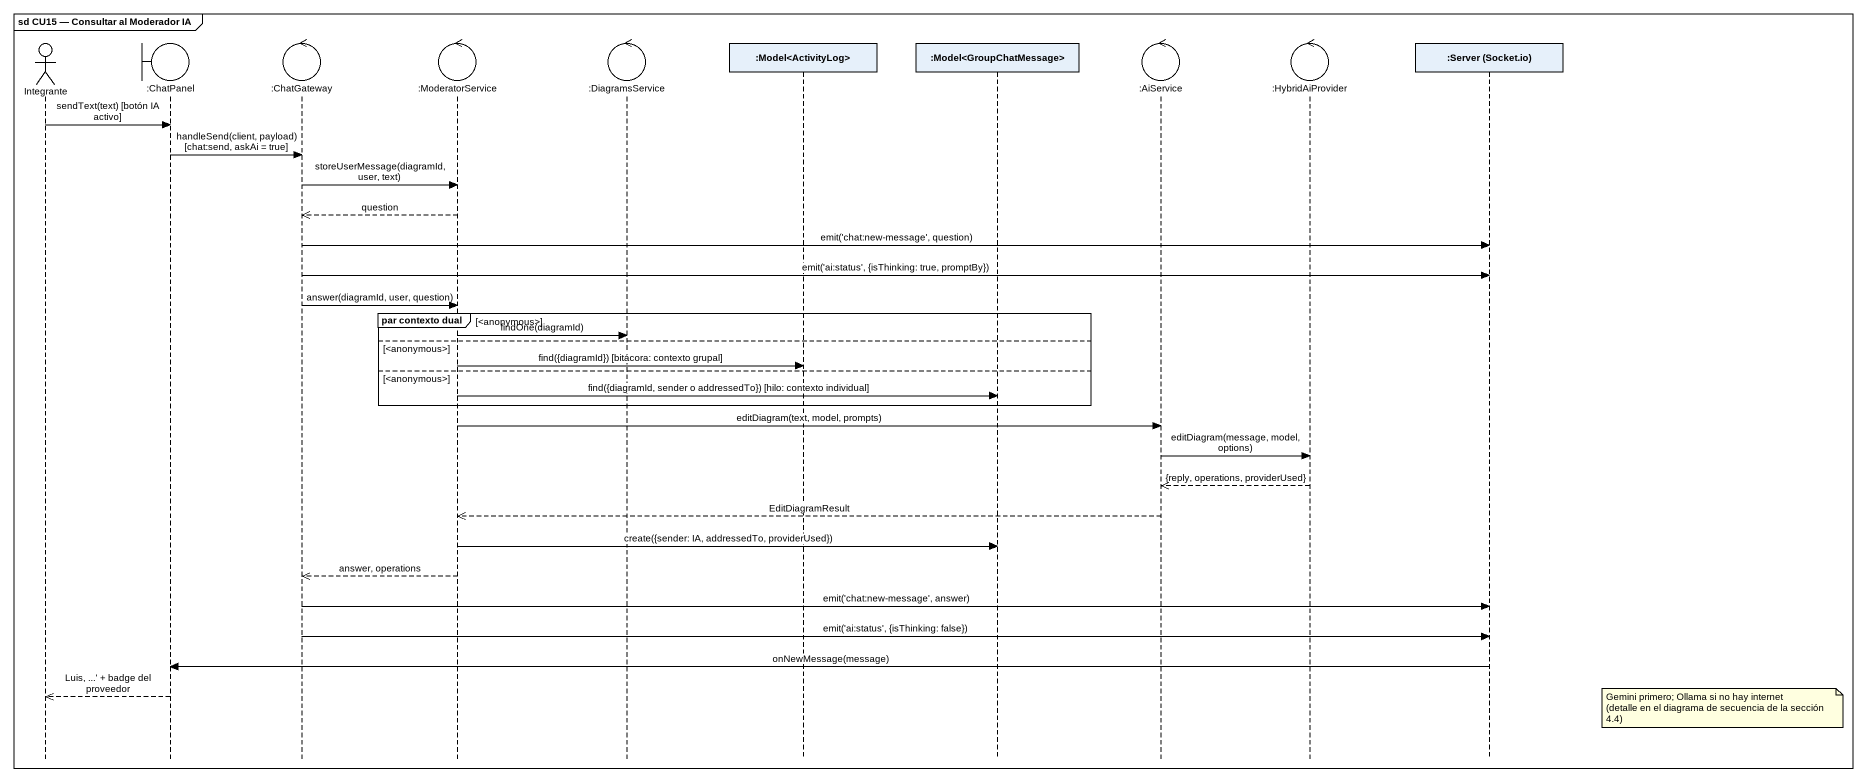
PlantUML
@startuml
mainframe sd CU15 — Consultar al Moderador IA
hide footbox
actor Integrante
boundary ":ChatPanel" as ChatPanel
control ":ChatGateway" as ChatGateway
control ":ModeratorService" as ModeratorService
control ":DiagramsService" as DiagramsService
participant ":Model<ActivityLog>" as Model_ActivityLog
participant ":Model<GroupChatMessage>" as Model_GroupChatMessage
control ":AiService" as AiService
control ":HybridAiProvider" as HybridAiProvider
participant ":Server (Socket.io)" as Server_Socket_io

Integrante -> ChatPanel : sendText(text) [botón IA activo]
ChatPanel -> ChatGateway : handleSend(client, payload) [chat:send, askAi = true]
ChatGateway -> ModeratorService : storeUserMessage(diagramId, user, text)
ModeratorService -->> ChatGateway : question
ChatGateway -> Server_Socket_io : emit('chat:new-message', question)
ChatGateway -> Server_Socket_io : emit('ai:status', {isThinking: true, promptBy})
ChatGateway -> ModeratorService : answer(diagramId, user, question)
group par contexto dual [<anonymous>]
  ModeratorService -> DiagramsService : findOne(diagramId)
else <anonymous>
  ModeratorService -> Model_ActivityLog : find({diagramId}) [bitácora: contexto grupal]
else <anonymous>
  ModeratorService -> Model_GroupChatMessage : find({diagramId, sender o addressedTo}) [hilo: contexto individual]
end
ModeratorService -> AiService : editDiagram(text, model, prompts)
AiService -> HybridAiProvider : editDiagram(message, model, options)
HybridAiProvider -->> AiService : {reply, operations, providerUsed}
AiService -->> ModeratorService : EditDiagramResult
ModeratorService -> Model_GroupChatMessage : create({sender: IA, addressedTo, providerUsed})
ModeratorService -->> ChatGateway : answer, operations
ChatGateway -> Server_Socket_io : emit('chat:new-message', answer)
ChatGateway -> Server_Socket_io : emit('ai:status', {isThinking: false})
Server_Socket_io -> ChatPanel : onNewMessage(message)
ChatPanel -->> Integrante : Luis, ...' + badge del proveedor
note right of Server_Socket_io
  Gemini primero; Ollama si no hay internet
  (detalle en el diagrama de secuencia de la sección 4.4)
end note
@enduml
